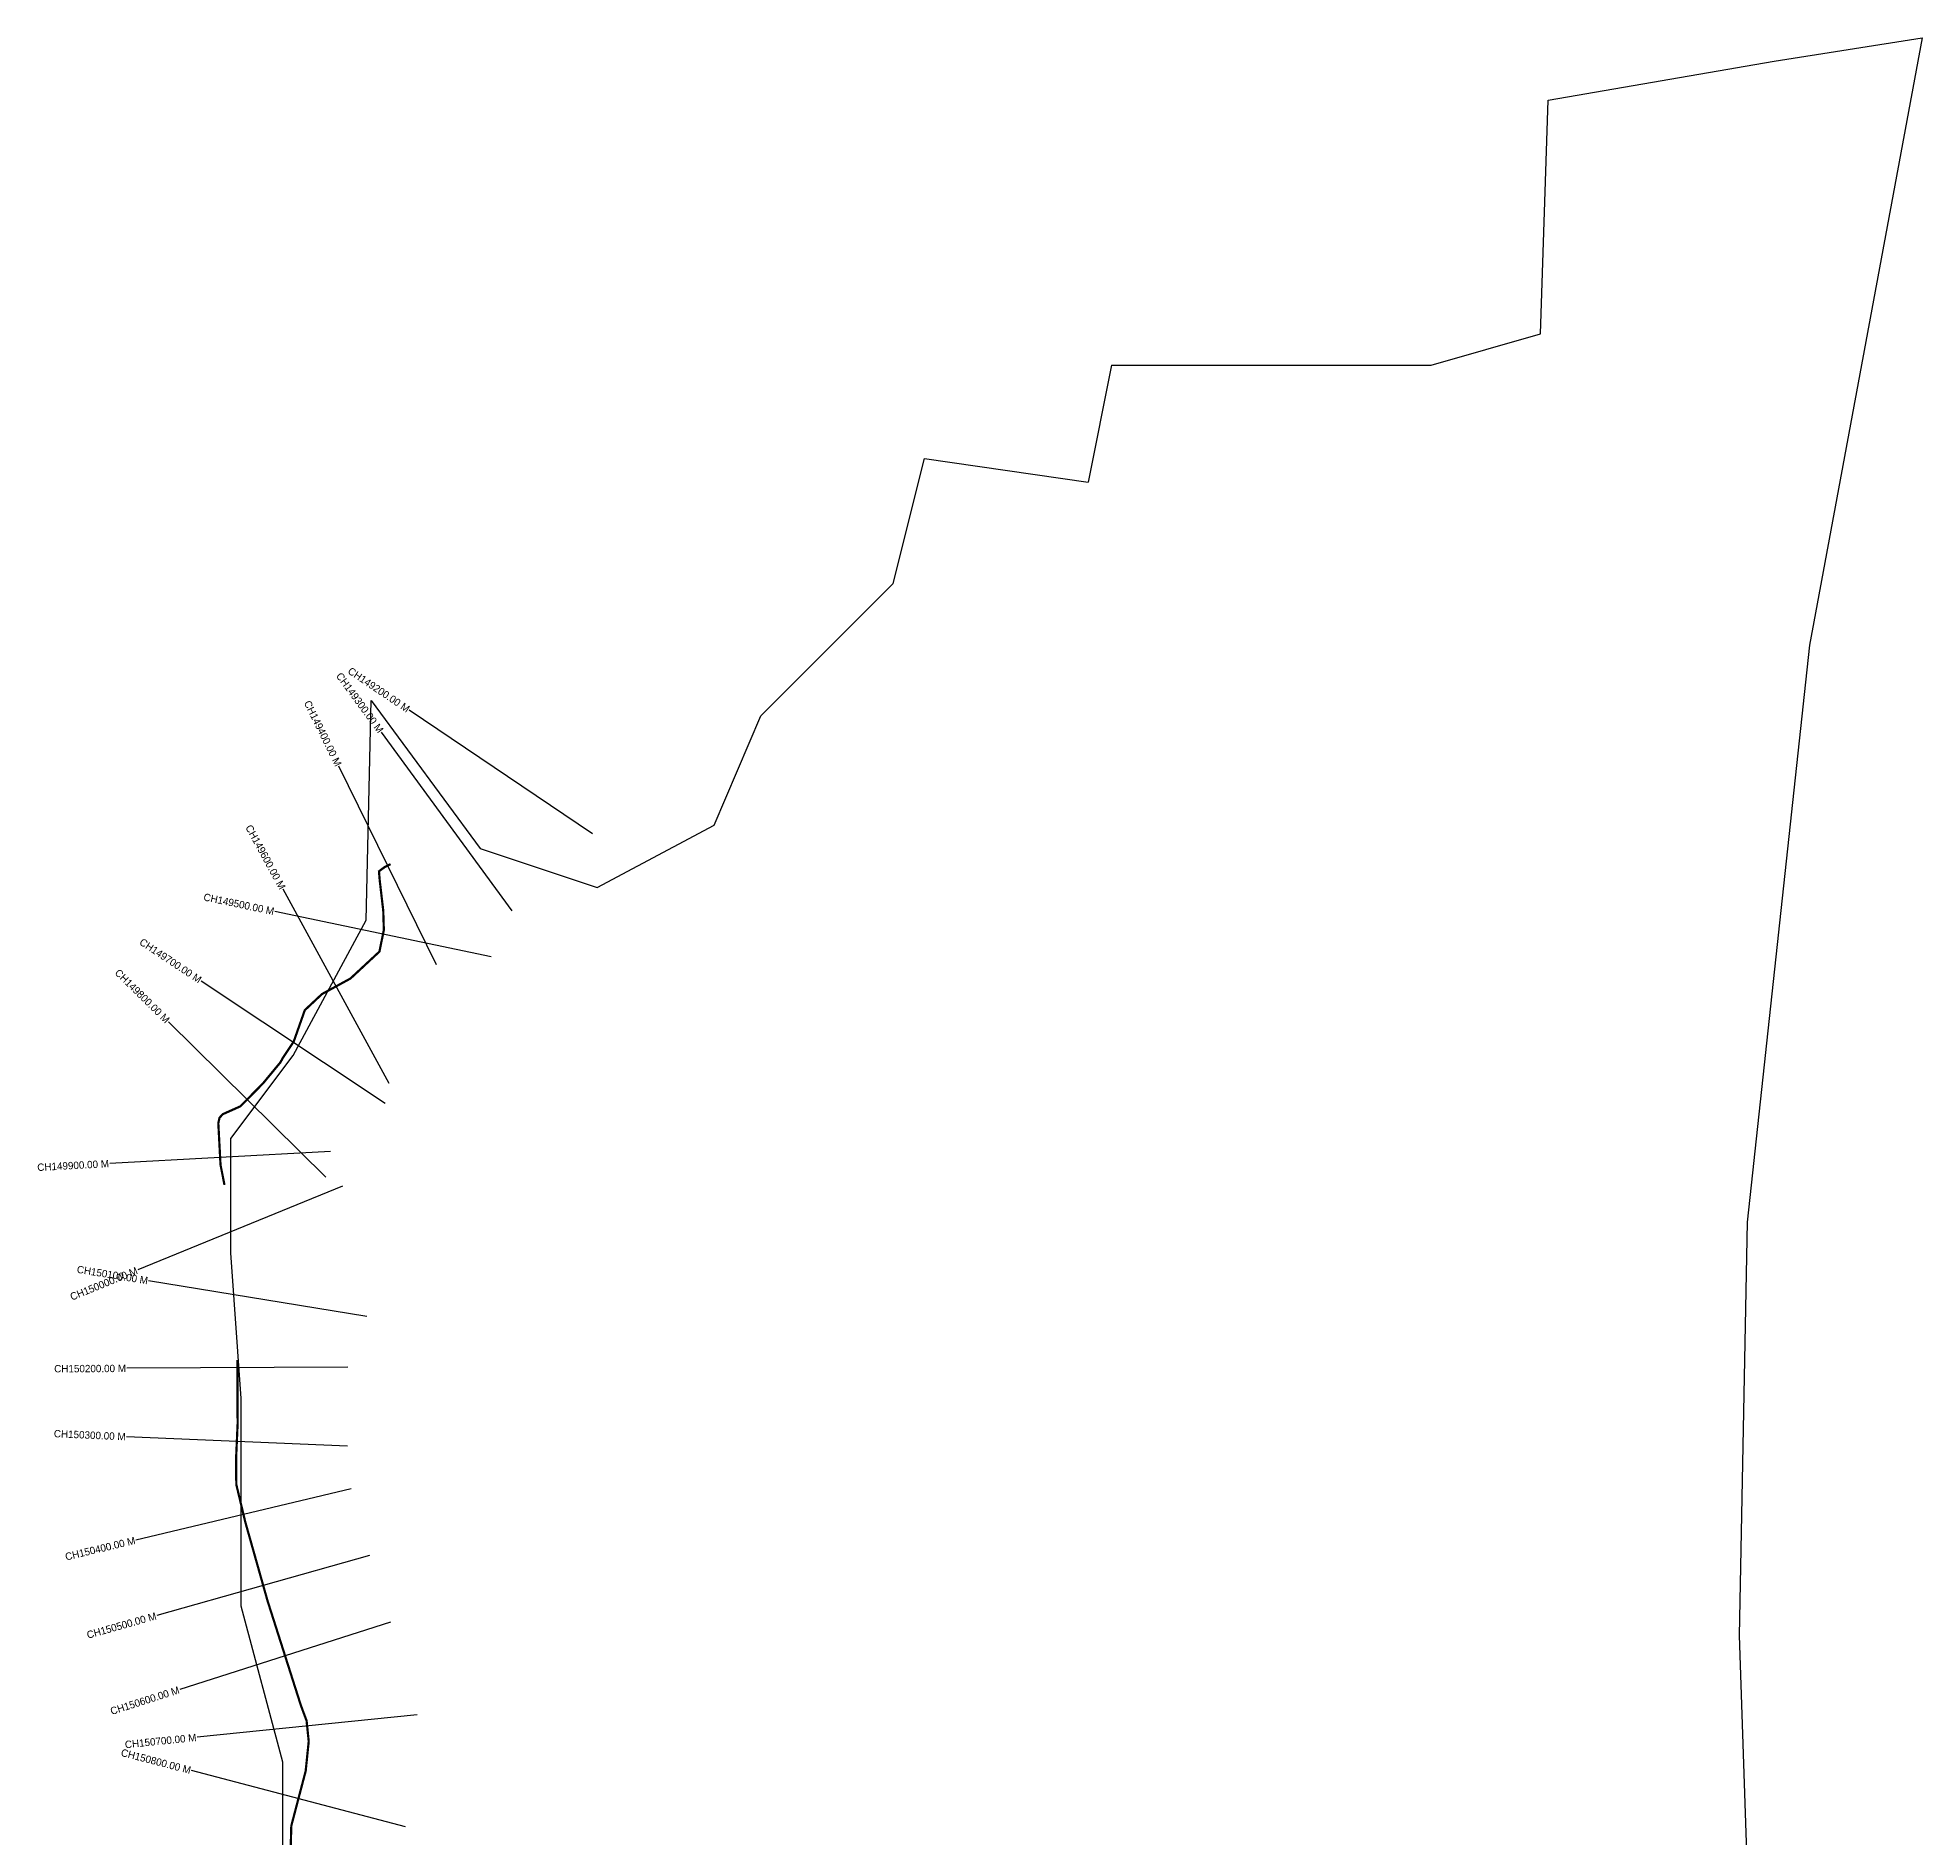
# Model space of a CAD drawing. Header units: metres. Extents: x 270095 to 273055, y 2106609 to 2112242.
# Drawn here: x 270499 to 273055, y 2109802 to 2112242 of the extents above; entities that cross this region are included whole.
import ezdxf
from ezdxf.enums import TextEntityAlignment as Align

# ---------------------------------------------------------------- set-up
doc = ezdxf.new("R2010")
doc.units = ezdxf.units.M
for name, color, linetype in [('ARTIFICIALLY PROTECTED', 4, 'Continuous'), ('CS', 134, 'Continuous'), ('CSMark', 6, 'Continuous'), ('VILLAGE BOUNDRY', 3, 'Continuous')]:
    doc.layers.add(name, color=color, linetype=linetype)

msp = doc.modelspace()

# ---------------------------------------------------------------- linework, layer by layer
at = {"layer": 'ARTIFICIALLY PROTECTED', "const_width": 3, "flags": 128}
msp.add_lwpolyline([(270977.9, 2111121.5), (270970.3, 2111117.8), (270962.2, 2111111.8), (270963.2, 2111099.6), (270968, 2111058.3), (270968.8, 2111032.1), (270962.8, 2111002.9), (270923.5, 2110966.4), (270885, 2110945.4), (270861.6, 2110923.5), (270846.6, 2110881), (270832.1, 2110859.2), (270828.5, 2110852.7), (270805, 2110824.3), (270774.3, 2110793.1), (270750.3, 2110782.4), (270745.9, 2110777.5), (270744.3, 2110770.3), (270747.3, 2110713.6), (270752.7, 2110686.5)], dxfattribs=at)
at = {"layer": 'ARTIFICIALLY PROTECTED', "flags": 128}
msp.add_lwpolyline([(270770.1, 2110449, 3, 3, 0), (270770.5, 2110362.7, 3, 3, 0), (270768.4, 2110315.4, 3, 3, 0), (270768.7, 2110280.2, 3, 3, 0), (270780.9, 2110229.3, 3, 3, 0), (270811, 2110122.7, 3, 3, 0), (270856.3, 2109980.6, 3, 3, 0), (270864, 2109959.9, 3, 3, 0), (270864.6, 2109954.3, 3, 3, 0), (270866.9, 2109931.9, 3, 3, 0), (270862.8, 2109891.7, 3, 3, 0), (270843.3, 2109817.4, 3, 3, 0), (270841.7, 2109759.6, 3, 3, 0)], format="xyseb", dxfattribs=at)
at = {"layer": 'CS'}
for p, q in [((271252, 2111162.5), (271003.2, 2111330.1)), ((271252, 2111162.5), (271003.2, 2111330.1)), ((271143, 2111058.4), (270965.6, 2111300.3)), ((271143, 2111058.4), (270965.6, 2111300.3)), ((271040.4, 2110985.1), (270907.9, 2111254.2)), ((271040.4, 2110985.1), (270907.9, 2111254.2)), ((270975.9, 2110824.1), (270832.1, 2111087.4)), ((270975.9, 2110824.1), (270832.1, 2111087.4)), ((271114.5, 2110996), (270820.9, 2111057.2)), ((271114.5, 2110996), (270820.9, 2111057.2)), ((270970.8, 2110797), (270721, 2110963)), ((270970.8, 2110797), (270721, 2110963)), ((270890.3, 2110697.1), (270676.6, 2110907.7)), ((270890.3, 2110697.1), (270676.6, 2110907.7)), ((270896.6, 2110731.7), (270597, 2110715.6)), ((270896.6, 2110731.7), (270597, 2110715.6)), ((270912.8, 2110684.6), (270635, 2110571.3)), ((270912.8, 2110684.6), (270635, 2110571.3)), ((270945.9, 2110508), (270649.8, 2110556.5)), ((270945.9, 2110508), (270649.8, 2110556.5)), ((270920.1, 2110439.2), (270620.1, 2110437.8)), ((270920.1, 2110439.2), (270620.1, 2110437.8)), ((270919.3, 2110332), (270619.6, 2110345.1)), ((270919.3, 2110332), (270619.6, 2110345.1)), ((270924.3, 2110274.5), (270632.5, 2110204.8)), ((270924.3, 2110274.5), (270632.5, 2110204.8)), ((270949.5, 2110184.1), (270660.8, 2110102.5)), ((270949.5, 2110184.1), (270660.8, 2110102.5)), ((270977.8, 2110093.4), (270692, 2110002.3)), ((270977.8, 2110093.4), (270692, 2110002.3)), ((271014, 2109967.8), (270715.5, 2109937.4)), ((271014, 2109967.8), (270715.5, 2109937.4)), ((270998.1, 2109816.2), (270707.9, 2109892.2)), ((270998.1, 2109816.2), (270707.9, 2109892.2))]:
    msp.add_line(p, q, dxfattribs=at)
at = {"layer": 'VILLAGE BOUNDRY', "color": 3, "true_color": 0x00ff00}
msp.add_line((271955.8, 2111798.2), (271924.1, 2111639.6), dxfattribs=at)
for points in [[(271955.8, 2111798.2, 0), (272389.2, 2111798.2, 0), (272537.3, 2111840.5, 0), (272547.8, 2112157.7, 0), (272854.4, 2112210.6, 0), (273055.3, 2112242.3, 0), (272902.3, 2111418.3, 0), (272817.7, 2110635.9, 0), (272807.1, 2110075.6, 0), (272849.4, 2108817.5, 0), (272817.7, 2108384, 0), (273008, 2107844.8, 0)], [(270831.8, 2109720.4, 0), (270831.8, 2109903.6, 0), (270775.4, 2110115.1, 0), (270775.4, 2110397, 0), (270761.3, 2110594.3, 0), (270761.3, 2110749.4, 0), (270845.9, 2110862.2, 0), (270944.6, 2111045.4, 0), (270951.4, 2111343.6, 0), (271099.4, 2111142.7, 0), (271258, 2111089.9, 0), (271416.6, 2111174.4, 0), (271480, 2111322.5, 0), (271659.7, 2111502.2, 0), (271702, 2111671.4, 0), (271924.1, 2111639.6, 0)]]:
    msp.add_polyline3d(points, dxfattribs=at)

# ---------------------------------------------------------------- texts
at = {"layer": 'CSMark'}
for s, rotation, p in [('CH149300.00 M', 306.2549, (270965, 2111301.1)), ('CH149300.00 M', 306.2549, (270965, 2111301.1)), ('CH149200.00 M', 326.0371, (271002.4, 2111330.7)), ('CH149200.00 M', 326.0371, (271002.4, 2111330.7)), ('CH149400.00 M', 296.2019, (270907.5, 2111255.1)), ('CH149400.00 M', 296.2019, (270907.5, 2111255.1)), ('CH149600.00 M', 298.6392, (270831.7, 2111088.3)), ('CH149600.00 M', 298.6392, (270831.7, 2111088.3)), ('CH149500.00 M', 348.2227, (270819.9, 2111057.4)), ('CH149500.00 M', 348.2227, (270819.9, 2111057.4)), ('CH149700.00 M', 326.3995, (270720.1, 2110963.6)), ('CH149700.00 M', 326.3995, (270720.1, 2110963.6)), ('CH149800.00 M', 315.4173, (270675.9, 2110908.4)), ('CH149800.00 M', 315.4173, (270675.9, 2110908.4)), ('CH149900.00 M', 3.0734, (270596, 2110715.5)), ('CH149900.00 M', 3.0734, (270596, 2110715.5)), ('CH150000.00 M', 22.1859, (270634.1, 2110570.9)), ('CH150000.00 M', 22.1859, (270634.1, 2110570.9)), ('CH150100.00 M', 350.7124, (270648.8, 2110556.6)), ('CH150100.00 M', 350.7124, (270648.8, 2110556.6)), ('CH150200.00 M', 0.2821, (270619.1, 2110437.7)), ('CH150200.00 M', 0.2821, (270619.1, 2110437.7)), ('CH150300.00 M', 357.498, (270618.6, 2110345.1)), ('CH150300.00 M', 357.498, (270618.6, 2110345.1)), ('CH150400.00 M', 13.4322, (270631.5, 2110204.6)), ('CH150400.00 M', 13.4322, (270631.5, 2110204.6)), ('CH150500.00 M', 15.7796, (270659.9, 2110102.3)), ('CH150500.00 M', 15.7796, (270659.9, 2110102.3)), ('CH150600.00 M', 17.682, (270691, 2110002)), ('CH150600.00 M', 17.682, (270691, 2110002)), ('CH150700.00 M', 5.8197, (270714.5, 2109937.3)), ('CH150700.00 M', 5.8197, (270714.5, 2109937.3)), ('CH150800.00 M', 345.3113, (270706.9, 2109892.5)), ('CH150800.00 M', 345.3113, (270706.9, 2109892.5))]:
    msp.add_text(s, height=10, rotation=rotation, dxfattribs=at).set_placement(p, align=Align.MIDDLE_RIGHT)

doc.saveas('drawing.dxf')
